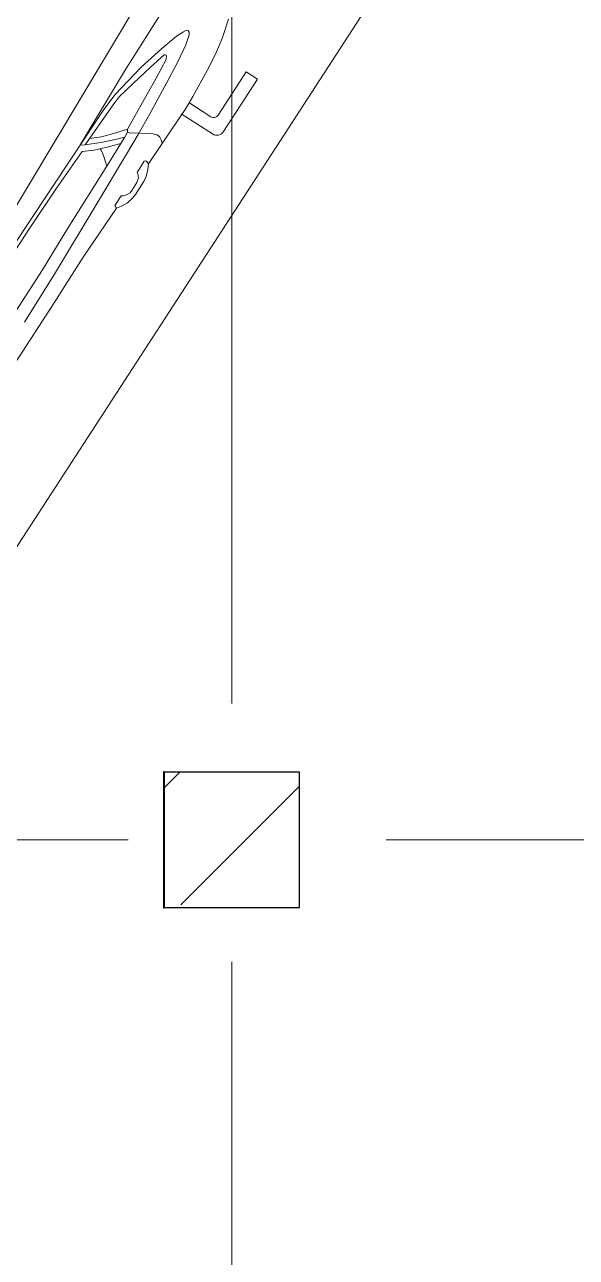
# Model space of a CAD drawing. Header units: millimetres. Extents: x 48966 to 155647, y -43515 to 30475.
# Drawn here: x 122166 to 124204, y 17976 to 22525 of the extents above; entities that cross this region are included whole.
import ezdxf

# ---------------------------------------------------------------- set-up
doc = ezdxf.new("R2010")
doc.units = ezdxf.units.MM
doc.linetypes.add('Осевые', pattern=[6350, 1270, -952.5, 3175, -952.5])
for name, color, linetype, lineweight in [('Колонны', 7, 'Continuous', 9), ('Колонны-1', 7, 'Continuous', 25), ('Оси-2', 7, 'Осевые', 9), ('Парковка', 7, 'Continuous', 9), ('Перекрытия', 7, 'Continuous', 9), ('Стены-1', 7, 'Continuous', 18), ('Фундамент несущей конструкции', 7, 'Continuous', 9), ('Фундамент несущей конструкции-1', 7, 'Continuous', 18), ('Элементы узлов', 7, 'Continuous', 9)]:
    doc.layers.add(name, color=color, linetype=linetype, lineweight=lineweight)

# ---------------------------------------------------------------- blocks, each defined once
blk = doc.blocks.new('Стена наружная на отм_-10_450 - Стена наружная на отм_-10_450-507337-План -1-го этажа на отм_ -10_350')
at = {"layer": 'Фундамент несущей конструкции-1'}
for centre, start, end in [((116848.5, 7599), 37.28093, 77.21527), ((116931.1, 7013.9), 39.72953, 78.29093)]:
    blk.add_arc(centre, 18185, start, end, dxfattribs=at)
blk = doc.blocks.new('Колона монолитная147 - Колона монолитная-665088-План -1-го этажа на отм_ -10_350')
at = {"layer": 'Колонны'}
h = blk.add_hatch(dxfattribs=at)
h.set_pattern_fill('FP_55', color=256, style=0, pattern_type=2)
h.set_pattern_definition([(45, (12600, -23200), (-493.914, 493.914), []), (45, (13093.9, -23200), (-493.914, 493.914), [873.125, -174.625, 6.706, -167.919])])
h.paths.add_polyline_path([(135281.6, -3932.9), (135781.6, -3932.9), (135781.6, -3432.9), (135281.6, -3432.9)], flags=0)
at = {"layer": 'Колонны-1'}
for p, q in [((135781.6, -3432.9), (135281.6, -3432.9)), ((135281.6, -3432.9), (135281.6, -3932.9)), ((135781.6, -3932.9), (135781.6, -3432.9)), ((135281.6, -3932.9), (135781.6, -3932.9))]:
    blk.add_line(p, q, dxfattribs=at)
blk = doc.blocks.new('Парковка_одиночная - Средний класс 5300х2500мм-8483981-План -1-го этажа на отм_ -10_350')
at = {"layer": 'Парковка'}
for p, q in [((2500, 0), (2500, -5300)), ((2256.7, -1058.6), (2256.7, -1248.6)), ((2306.7, -1058.6), (2256.7, -1058.6)), ((2306.7, -1288.6), (2306.7, -1058.6)), ((2236.7, -1268.6), (2141, -1268.6)), ((2139.8, -1318.6), (2276.7, -1318.6))]:
    blk.add_line(p, q, dxfattribs=at)
for centre, radius in [((2236.7, -1248.6), 20), ((2276.7, -1288.6), 30)]:
    blk.add_arc(centre, radius, 270, 0, dxfattribs=at)
at = {"layer": 'Элементы узлов'}
for p, q in [((2095.5, -930.6), (2115.3, -1004.1)), ((2095.5, -930.6), (2115.3, -1004.1)), ((2095.5, -930.6), (2115.3, -1004.1)), ((2115.3, -1004.1), (2126.4, -1065.6)), ((2115.3, -1004.1), (2126.4, -1065.6)), ((2115.3, -1004.1), (2126.4, -1065.6)), ((1782.5, -1056), (1842, -2756.5)), ((1782.5, -1056), (1842, -2756.5)), ((1782.5, -1056), (1842, -2756.5)), ((1875.1, -1048), (1878.7, -1301.2)), ((1875.1, -1048), (1878.7, -1301.2)), ((1875.1, -1048), (1878.7, -1301.2)), ((1947.9, -1157.8), (1969.3, -1088.6)), ((1947.9, -1157.8), (1969.3, -1088.6)), ((1947.9, -1157.8), (1969.3, -1088.6)), ((1969.3, -1088.6), (1981.1, -1060.6)), ((1969.3, -1088.6), (1981.1, -1060.6)), ((1969.3, -1088.6), (1981.1, -1060.6)), ((1981.1, -1060.6), (1988.4, -1049.7)), ((1981.1, -1060.6), (1988.4, -1049.7)), ((1981.1, -1060.6), (1988.4, -1049.7)), ((1988.4, -1049.7), (1993.6, -1047.2)), ((1988.4, -1049.7), (1993.6, -1047.2)), ((1988.4, -1049.7), (1993.6, -1047.2)), ((1993.6, -1047.2), (1999.6, -1050.4)), ((1993.6, -1047.2), (1999.6, -1050.4)), ((1993.6, -1047.2), (1999.6, -1050.4)), ((1999.6, -1050.4), (2005.7, -1058)), ((1999.6, -1050.4), (2005.7, -1058)), ((1999.6, -1050.4), (2005.7, -1058)), ((2005.7, -1058), (2015.3, -1095.5)), ((2005.7, -1058), (2015.3, -1095.5)), ((2005.7, -1058), (2015.3, -1095.5)), ((2126.4, -1065.6), (2133.5, -1132.9)), ((2126.4, -1065.6), (2133.5, -1132.9)), ((2126.4, -1065.6), (2133.5, -1132.9)), ((2015.3, -1095.5), (2024.9, -1168.2)), ((2015.3, -1095.5), (2024.9, -1168.2)), ((2015.3, -1095.5), (2024.9, -1168.2)), ((2133.5, -1132.9), (2140.6, -1242.6)), ((2133.5, -1132.9), (2140.6, -1242.6)), ((2133.5, -1132.9), (2140.6, -1242.6)), ((1922.3, -1255.6), (1947.9, -1157.8)), ((1922.3, -1255.6), (1947.9, -1157.8)), ((1922.3, -1255.6), (1947.9, -1157.8)), ((1968.7, -1170.7), (1950, -1236.4)), ((1968.7, -1170.7), (1950, -1236.4)), ((1968.7, -1170.7), (1950, -1236.4)), ((1971.8, -1168.5), (1968.7, -1170.7)), ((1971.8, -1168.5), (1968.7, -1170.7)), ((1971.8, -1168.5), (1968.7, -1170.7)), ((1976.5, -1168.5), (1971.8, -1168.5)), ((1976.5, -1168.5), (1971.8, -1168.5)), ((1976.5, -1168.5), (1971.8, -1168.5)), ((1983.5, -1181.6), (1976.5, -1168.5)), ((1983.5, -1181.6), (1976.5, -1168.5)), ((1983.5, -1181.6), (1976.5, -1168.5)), ((1990.5, -1258.8), (1983.5, -1181.6)), ((1990.5, -1258.8), (1983.5, -1181.6)), ((1990.5, -1258.8), (1983.5, -1181.6)), ((2024.9, -1168.2), (2032.3, -1254.4)), ((2024.9, -1168.2), (2032.3, -1254.4)), ((2024.9, -1168.2), (2032.3, -1254.4)), ((1908.5, -1323.4), (1922.3, -1255.6)), ((1908.5, -1323.4), (1922.3, -1255.6)), ((1908.5, -1323.4), (1922.3, -1255.6)), ((1950, -1236.4), (1929.2, -1321.6)), ((1950, -1236.4), (1929.2, -1321.6)), ((1950, -1236.4), (1929.2, -1321.6)), ((2003.8, -1474.6), (1990.5, -1258.8)), ((2003.8, -1474.6), (1990.5, -1258.8)), ((2003.8, -1474.6), (1990.5, -1258.8)), ((2032.3, -1254.4), (2042.9, -1382.1)), ((2032.3, -1254.4), (2042.9, -1382.1)), ((2032.3, -1254.4), (2042.9, -1382.1)), ((2140.6, -1242.6), (2142.5, -1293.2)), ((2140.6, -1242.6), (2142.5, -1293.2)), ((2140.6, -1242.6), (2142.5, -1293.2)), ((1878.7, -1301.2), (1889.9, -1621)), ((1878.7, -1301.2), (1889.9, -1621)), ((1878.7, -1301.2), (1889.9, -1621)), ((2142.5, -1293.2), (2140.1, -1449)), ((2142.5, -1293.2), (2140.1, -1449)), ((2142.5, -1293.2), (2140.1, -1449)), ((1895.7, -1393.2), (1908.5, -1323.4)), ((1895.7, -1393.2), (1908.5, -1323.4)), ((1895.7, -1393.2), (1908.5, -1323.4)), ((1929.2, -1321.6), (1913.9, -1389.6)), ((1929.2, -1321.6), (1913.9, -1389.6)), ((1929.2, -1321.6), (1913.9, -1389.6)), ((1891.6, -1466.1), (1895.7, -1393.2)), ((1891.6, -1466.1), (1895.7, -1393.2)), ((1891.6, -1466.1), (1895.7, -1393.2)), ((1913.9, -1389.6), (1910, -1423.5)), ((1913.9, -1389.6), (1910, -1423.5)), ((1913.9, -1389.6), (1910, -1423.5)), ((2042.9, -1382.1), (2048.1, -1470)), ((2042.9, -1382.1), (2048.1, -1470)), ((2042.9, -1382.1), (2048.1, -1470)), ((1910, -1423.5), (1903.9, -1608.4)), ((1910, -1423.5), (1903.9, -1608.4)), ((1910, -1423.5), (1903.9, -1608.4)), ((2047.9, -1464.4), (2093.2, -1437.8)), ((2047.9, -1464.4), (2093.2, -1437.8)), ((2047.9, -1464.4), (2093.2, -1437.8)), ((2093.2, -1437.8), (2107.2, -1432.6)), ((2093.2, -1437.8), (2107.2, -1432.6)), ((2093.2, -1437.8), (2107.2, -1432.6)), ((2107.2, -1432.6), (2113.6, -1432.6)), ((2107.2, -1432.6), (2113.6, -1432.6)), ((2107.2, -1432.6), (2113.6, -1432.6)), ((2113.6, -1432.6), (2120.8, -1434.4)), ((2113.6, -1432.6), (2120.8, -1434.4)), ((2113.6, -1432.6), (2120.8, -1434.4)), ((2120.8, -1434.4), (2129.9, -1439.8)), ((2120.8, -1434.4), (2129.9, -1439.8)), ((2120.8, -1434.4), (2129.9, -1439.8)), ((2129.9, -1439.8), (2140.1, -1449)), ((2129.9, -1439.8), (2140.1, -1449)), ((2129.9, -1439.8), (2140.1, -1449)), ((2140.1, -1449), (2139.3, -1539.9)), ((2140.1, -1449), (2139.3, -1539.9)), ((2140.1, -1449), (2139.3, -1539.9)), ((1887, -1835.4), (1891.6, -1466.1)), ((1887, -1835.4), (1891.6, -1466.1)), ((1887, -1835.4), (1891.6, -1466.1)), ((1975.6, -1509.7), (2003.8, -1474.6)), ((1975.6, -1509.7), (2003.8, -1474.6)), ((1975.6, -1509.7), (2003.8, -1474.6)), ((2010.9, -1484), (2003.8, -1474.6)), ((2010.9, -1484), (2003.8, -1474.6)), ((2010.9, -1484), (2003.8, -1474.6)), ((2010.9, -1484), (2020.4, -1481.3)), ((2010.9, -1484), (2020.4, -1481.3)), ((2010.9, -1484), (2020.4, -1481.3)), ((2012.1, -1504.2), (2010.9, -1484)), ((2012.1, -1504.2), (2010.9, -1484)), ((2012.1, -1504.2), (2010.9, -1484)), ((2020.4, -1481.3), (2030.4, -1474)), ((2020.4, -1481.3), (2030.4, -1474)), ((2020.4, -1481.3), (2030.4, -1474)), ((2030.4, -1474), (2047.9, -1464.4)), ((2030.4, -1474), (2047.9, -1464.4)), ((2030.4, -1474), (2047.9, -1464.4)), ((2048.1, -1470), (2051.6, -1554.2)), ((2048.1, -1470), (2051.6, -1554.2)), ((2048.1, -1470), (2051.6, -1554.2)), ((1938.7, -1551), (1975.6, -1509.7)), ((1938.7, -1551), (1975.6, -1509.7)), ((1938.7, -1551), (1975.6, -1509.7)), ((1948.2, -1570.1), (1979.1, -1539.2)), ((1948.2, -1570.1), (1979.1, -1539.2)), ((1948.2, -1570.1), (1979.1, -1539.2)), ((2012.4, -1532.8), (1977.3, -1571.4)), ((2012.4, -1532.8), (1977.3, -1571.4)), ((2012.4, -1532.8), (1977.3, -1571.4)), ((1979.1, -1539.2), (2012.1, -1504.2)), ((1979.1, -1539.2), (2012.1, -1504.2)), ((1979.1, -1539.2), (2012.1, -1504.2)), ((2012.4, -1532.8), (2012.1, -1504.2)), ((2012.4, -1532.8), (2012.1, -1504.2)), ((2012.4, -1532.8), (2012.1, -1504.2)), ((2014.6, -1630.9), (2012.4, -1532.8)), ((2014.6, -1630.9), (2012.4, -1532.8)), ((2014.6, -1630.9), (2012.4, -1532.8)), ((2120.4, -1539.9), (2124.2, -1536.3)), ((2120.4, -1539.9), (2124.2, -1536.3)), ((2120.4, -1539.9), (2124.2, -1536.3)), ((2120.4, -1589.1), (2120.4, -1539.9)), ((2120.4, -1589.1), (2120.4, -1539.9)), ((2120.4, -1589.1), (2120.4, -1539.9)), ((2124.2, -1536.3), (2128.8, -1536.1)), ((2124.2, -1536.3), (2128.8, -1536.1)), ((2124.2, -1536.3), (2128.8, -1536.1)), ((2128.8, -1536.1), (2139.3, -1539.9)), ((2128.8, -1536.1), (2139.3, -1539.9)), ((2128.8, -1536.1), (2139.3, -1539.9)), ((2139.3, -1539.9), (2149.5, -1559.6)), ((2139.3, -1539.9), (2149.5, -1559.6)), ((2139.3, -1539.9), (2149.5, -1559.6)), ((1903.9, -1608.4), (1948.2, -1570.1)), ((1903.9, -1608.4), (1948.2, -1570.1)), ((1903.9, -1608.4), (1948.2, -1570.1)), ((1904.8, -1580.1), (1938.7, -1551)), ((1904.8, -1580.1), (1938.7, -1551)), ((1904.8, -1580.1), (1938.7, -1551)), ((1977.3, -1571.4), (1943.4, -1606.2)), ((1977.3, -1571.4), (1943.4, -1606.2)), ((1977.3, -1571.4), (1943.4, -1606.2)), ((1964.5, -1592.9), (1959.3, -1589.9)), ((1964.5, -1592.9), (1959.3, -1589.9)), ((1964.5, -1592.9), (1959.3, -1589.9)), ((2051.6, -1554.2), (2059.2, -1771.1)), ((2051.6, -1554.2), (2059.2, -1771.1)), ((2051.6, -1554.2), (2059.2, -1771.1)), ((2125.7, -1592.2), (2120.4, -1589.1)), ((2125.7, -1592.2), (2120.4, -1589.1)), ((2125.7, -1592.2), (2120.4, -1589.1)), ((2149.5, -1559.6), (2156.1, -1582.7)), ((2149.5, -1559.6), (2156.1, -1582.7)), ((2149.5, -1559.6), (2156.1, -1582.7)), ((2156.1, -1582.7), (2159.2, -1601.1)), ((2156.1, -1582.7), (2159.2, -1601.1)), ((2156.1, -1582.7), (2159.2, -1601.1)), ((1903.9, -1608.4), (1889.7, -1618.8)), ((1903.9, -1608.4), (1889.7, -1618.8)), ((1903.9, -1608.4), (1889.7, -1618.8)), ((1908.7, -1634.5), (1902.6, -1800.4)), ((1908.7, -1634.5), (1902.6, -1800.4)), ((1908.7, -1634.5), (1902.6, -1800.4)), ((1943.4, -1606.2), (1908.7, -1634.5)), ((1943.4, -1606.2), (1908.7, -1634.5)), ((1943.4, -1606.2), (1908.7, -1634.5)), ((1982.8, -1604.7), (1964.5, -1592.9)), ((1982.8, -1604.7), (1964.5, -1592.9)), ((1982.8, -1604.7), (1964.5, -1592.9)), ((2014.6, -1630.9), (1982.8, -1604.7)), ((2014.6, -1630.9), (1982.8, -1604.7)), ((2014.6, -1630.9), (1982.8, -1604.7)), ((2018.8, -1900.8), (2014.6, -1630.9)), ((2018.8, -1900.8), (2014.6, -1630.9)), ((2018.8, -1900.8), (2014.6, -1630.9)), ((2136, -1603.7), (2125.7, -1592.2)), ((2136, -1603.7), (2125.7, -1592.2)), ((2136, -1603.7), (2125.7, -1592.2)), ((2140.8, -1620.9), (2136, -1603.7)), ((2140.8, -1620.9), (2136, -1603.7)), ((2140.8, -1620.9), (2136, -1603.7)), ((2141.1, -1655.1), (2140.8, -1620.9)), ((2141.1, -1655.1), (2140.8, -1620.9)), ((2141.1, -1655.1), (2140.8, -1620.9)), ((2159.2, -1601.1), (2159.6, -1660.8)), ((2159.2, -1601.1), (2159.6, -1660.8)), ((2159.2, -1601.1), (2159.6, -1660.8)), ((2124.3, -1689.7), (2132.7, -1680.4)), ((2124.3, -1689.7), (2132.7, -1680.4)), ((2124.3, -1689.7), (2132.7, -1680.4)), ((2132.7, -1680.4), (2140.1, -1666.9)), ((2132.7, -1680.4), (2140.1, -1666.9)), ((2132.7, -1680.4), (2140.1, -1666.9)), ((2140.1, -1666.9), (2141.1, -1655.1)), ((2140.1, -1666.9), (2141.1, -1655.1)), ((2140.1, -1666.9), (2141.1, -1655.1)), ((2158, -1678.6), (2152.7, -1702.7)), ((2158, -1678.6), (2152.7, -1702.7)), ((2158, -1678.6), (2152.7, -1702.7)), ((2159.6, -1660.8), (2158, -1678.6)), ((2159.6, -1660.8), (2158, -1678.6)), ((2159.6, -1660.8), (2158, -1678.6)), ((2118.2, -1693.1), (2124.3, -1689.7)), ((2118.2, -1693.1), (2124.3, -1689.7)), ((2118.2, -1693.1), (2124.3, -1689.7)), ((2118.5, -1735.7), (2118.2, -1693.1)), ((2118.5, -1735.7), (2118.2, -1693.1)), ((2118.5, -1735.7), (2118.2, -1693.1)), ((2140.9, -1725.1), (2128.6, -1741)), ((2140.9, -1725.1), (2128.6, -1741)), ((2140.9, -1725.1), (2128.6, -1741)), ((2152.7, -1702.7), (2140.9, -1725.1)), ((2152.7, -1702.7), (2140.9, -1725.1)), ((2152.7, -1702.7), (2140.9, -1725.1)), ((2059.2, -1771.1), (2069.5, -2063.3)), ((2059.2, -1771.1), (2069.5, -2063.3)), ((2059.2, -1771.1), (2069.5, -2063.3)), ((2128.6, -1741), (2118.5, -1735.7)), ((2128.6, -1741), (2118.5, -1735.7)), ((2128.6, -1741), (2118.5, -1735.7)), ((2128.6, -1741), (2124.2, -1960.1)), ((2128.6, -1741), (2124.2, -1960.1)), ((2128.6, -1741), (2124.2, -1960.1)), ((1902.6, -1800.4), (1900.9, -1979.2)), ((1902.6, -1800.4), (1900.9, -1979.2)), ((1902.6, -1800.4), (1900.9, -1979.2)), ((1883, -2246), (1887, -1835.4)), ((1883, -2246), (1887, -1835.4)), ((1883, -2246), (1887, -1835.4)), ((2023.1, -2081), (2018.8, -1900.8)), ((2023.1, -2081), (2018.8, -1900.8)), ((2023.1, -2081), (2018.8, -1900.8)), ((1900.9, -1979.2), (1899.4, -2172.6)), ((1900.9, -1979.2), (1899.4, -2172.6)), ((1900.9, -1979.2), (1899.4, -2172.6)), ((2124.2, -1960.1), (2125.4, -2159.6)), ((2124.2, -1960.1), (2125.4, -2159.6)), ((2124.2, -1960.1), (2125.4, -2159.6)), ((2024.3, -2286.8), (2023.1, -2081)), ((2024.3, -2286.8), (2023.1, -2081)), ((2024.3, -2286.8), (2023.1, -2081)), ((2069.5, -2063.3), (2073.6, -2279.1)), ((2069.5, -2063.3), (2073.6, -2279.1)), ((2069.5, -2063.3), (2073.6, -2279.1)), ((2125.4, -2159.6), (2125.4, -2426.3)), ((2125.4, -2159.6), (2125.4, -2426.3)), ((2125.4, -2159.6), (2125.4, -2426.3))]:
    blk.add_line(p, q, dxfattribs=at)

msp = doc.modelspace()

# ---------------------------------------------------------------- linework, layer by layer
at = {"layer": 'Оси-2'}
for p, q in [((122931.6, 25417.1), (122931.6, -41737.8)), ((150171.6, 19517.1), (50565.6, 19517.1))]:
    msp.add_line(p, q, dxfattribs=at)
at = {"layer": 'Перекрытия'}
for p, q in [((122681.6, 19767.1), (123181.6, 19767.1)), ((122681.6, 19267.1), (122681.6, 19767.1)), ((123181.6, 19767.1), (123181.6, 19267.1)), ((123181.6, 19267.1), (122681.6, 19267.1))]:
    msp.add_line(p, q, dxfattribs=at)
at = {"layer": 'Стены-1'}
for p, q in [((122681.6, 19769.1), (122679.6, 19769.1)), ((122679.6, 19769.1), (122679.6, 19265.1)), ((122681.6, 19267.1), (122681.6, 19767.1)), ((122679.6, 19265.1), (122681.6, 19265.1))]:
    msp.add_line(p, q, dxfattribs=at)
msp.add_arc((116931.1, 7013.9), 18185, 39.73586, 78.29093, dxfattribs=at)

# ---------------------------------------------------------------- block references
at = {"layer": 'Колонны'}
msp.add_blockref('Колона монолитная147 - Колона монолитная-665088-План -1-го этажа на отм_ -10_350', (-12600, 23200), dxfattribs=at)
at = {"layer": 'Парковка', "rotation": 326.9999999999999}
msp.add_blockref('Парковка_одиночная - Средний класс 5300х2500мм-8483981-План -1-го этажа на отм_ -10_350', (121668.6, 24467.6), dxfattribs=at)
at = {"layer": 'Фундамент несущей конструкции'}
msp.add_blockref('Стена наружная на отм_-10_450 - Стена наружная на отм_-10_450-507337-План -1-го этажа на отм_ -10_350', (0, 0), dxfattribs=at)

doc.saveas('drawing.dxf')
